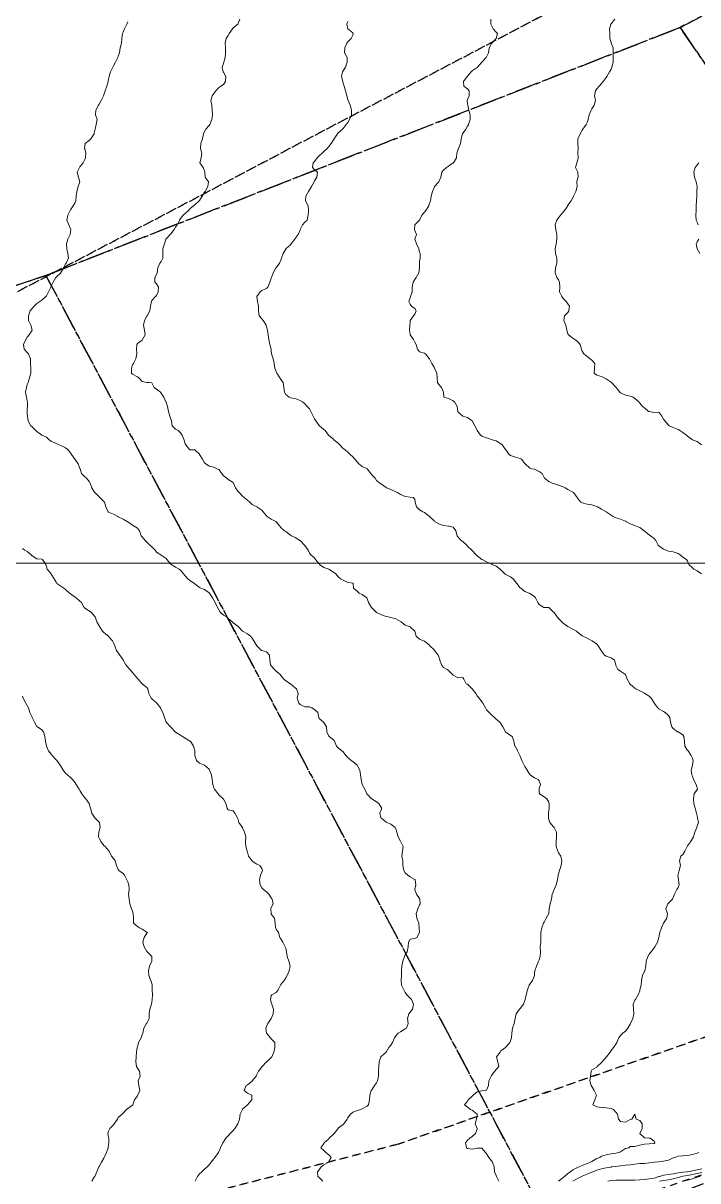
# Model space of a CAD drawing. Header units: centimetres. Extents: x 0 to 642158, y -847 to 649707.
# Drawn here: x 617589.8 to 617660.3, y 621122.8 to 621243.8 of the extents above; entities that cross this region are included whole.
import ezdxf

# ---------------------------------------------------------------- set-up
doc = ezdxf.new("R2010")
doc.units = ezdxf.units.CM
doc.header["$MEASUREMENT"] = 0
doc.linetypes.add('CENTERX2', pattern=[4, 2.5, -0.5, 0.5, -0.5])
doc.linetypes.add('JIS_02_0.7', pattern=[1.35, 0.75, -0.6])
for name, color, linetype, lineweight in [('MEV_grille', 254, 'Continuous', 9), ('WAL_parcellaire agricole', 7, 'JIS_02_0.7', 25), ('WAL_topographie 0.5', 253, 'Continuous', 20)]:
    doc.layers.add(name, color=color, linetype=linetype, lineweight=lineweight)
doc.layers.add('SPW_parcellaire cadastral', color=7, linetype='CENTERX2', lineweight=25, true_color=0xff0542)

# ---------------------------------------------------------------- blocks, each defined once
blk = doc.blocks.new('*U114')
at = {"layer": 'MEV_grille', "transparency": 33554687}
blk.add_lwpolyline([(-1338.46, 0), (1338.46, 0)], dxfattribs=at)
blk = doc.blocks.new('*U115')
at = {"layer": 'MEV_grille', "color": 0, "linetype": 'ByBlock', "lineweight": -2, "transparency": 16777216}
blk.add_blockref('*U114', (0, -1200), dxfattribs=at)

msp = doc.modelspace()

# ---------------------------------------------------------------- linework, layer by layer
at = {"layer": 'SPW_parcellaire cadastral'}
for points in [[(617538.24, 621199.46), (617523.54, 621233.55), (617709.08, 621310.51), (617738.73, 621285.37), (617704.99, 621267.71), (617658.47, 621243.39), (617592.2, 621217.46), (617538.24, 621199.46)], [(617723.48, 621148.53), (617658.47, 621243.39), (617704.99, 621267.71), (617761.92, 621204.66), (617756.26, 621183.48), (617749.4, 621173.21), (617744.17, 621170.62), (617735.92, 621165.76), (617733.16, 621165.2), (617728.72, 621162.88), (617723.48, 621148.53)], [(617723.48, 621148.53), (617716.84, 621144.17), (617645.68, 621116.6), (617592.2, 621217.46), (617658.47, 621243.39), (617723.48, 621148.53)], [(617538.24, 621199.46), (617592.2, 621217.46), (617645.68, 621116.6), (617635.58, 621112.98), (617621.52, 621109.89), (617595.42, 621102.28), (617581.84, 621099.22), (617538.24, 621199.46)]]:
    msp.add_lwpolyline(points, dxfattribs=at)
at = {"layer": 'WAL_parcellaire agricole'}
for points in [[(617452.7, 621276.19), (617459.95, 621280.19), (617462.44, 621283.07), (617467.69, 621283.94), (617481.82, 621292.61), (617621.69, 621350.58), (617672.81, 621373.97), (617679.51, 621377.97), (617686.81, 621384.97), (617708.81, 621366.47), (617770.15, 621309.64), (617747.48, 621299.31), (617700.15, 621274.14), (617499.67, 621168.61), (617489.61, 621165.19), (617452.7, 621276.19)], [(617401.19, 621144.22), (617484.5, 621163.45), (617489.61, 621165.19), (617499.67, 621168.61), (617700.15, 621274.14), (617747.48, 621299.31), (617770.15, 621309.64), (617798.65, 621284.58), (617778.5, 621257.15), (617754.17, 621217.65), (617748.34, 621190.42), (617726.93, 621177.46), (617718.28, 621173.25), (617721.4, 621168.04)], [(617721.4, 621168.04), (617718.83, 621146.97), (617704.83, 621139.97), (617679.84, 621129.97), (617644.84, 621117.96), (617581.84, 621100.96), (617563.42, 621096.08), (617532.31, 621092.11), (617481.8, 621094.91), (617463.34, 621096.14), (617450.14, 621094.49), (617443.44, 621090.54), (617438.24, 621090.44), (617434.14, 621089.54), (617429.64, 621085.54), (617425.04, 621083.84), (617422.24, 621084.84), (617413.14, 621102.74)], [(617413.23, 621107.04), (617421.57, 621104.22), (617424.59, 621105.44), (617441.34, 621107.94), (617461.34, 621107.44), (617494.84, 621106.28), (617524.34, 621105.78), (617553.01, 621108.29), (617587.59, 621115.96), (617629, 621126.63), (617667.67, 621140.13), (617721.4, 621168.04)], [(617721.4, 621168.04), (617667.67, 621140.13), (617629, 621126.63), (617587.59, 621115.96), (617553.01, 621108.29), (617524.34, 621105.78), (617494.84, 621106.28), (617461.34, 621107.44), (617441.34, 621107.94), (617424.59, 621105.44), (617421.57, 621104.22), (617413.23, 621107.04)]]:
    msp.add_lwpolyline(points, dxfattribs=at)
at = {"layer": 'WAL_topographie 0.5'}
for points in [[(617612.45, 621244.25), (617612.25, 621243.75), (617612.25, 621243.75), (617611.75, 621243.34), (617611.69, 621243.25), (617611.35, 621242.75), (617611.25, 621242.56), (617611.02, 621242.25), (617610.94, 621241.75), (617610.96, 621241.25), (617610.96, 621240.75), (617610.93, 621240.25), (617610.79, 621239.75), (617610.75, 621239.62), (617610.62, 621239.25), (617610.72, 621238.75), (617610.75, 621238.72), (617610.98, 621238.25), (617610.96, 621237.75), (617610.75, 621237.43), (617610.47, 621237.25), (617610.25, 621237.11), (617609.94, 621236.75), (617609.75, 621236.48), (617609.56, 621236.25), (617609.44, 621235.75), (617609.54, 621235.25), (617609.57, 621234.75), (617609.61, 621234.25), (617609.54, 621233.75), (617609.31, 621233.25), (617609.25, 621233.14), (617608.9, 621232.75), (617608.75, 621232.5), (617608.65, 621232.25), (617608.55, 621231.75), (617608.4, 621231.25), (617608.35, 621230.75), (617608.48, 621230.25), (617608.43, 621229.75), (617608.28, 621229.25), (617608.63, 621228.75), (617608.75, 621228.39), (617608.79, 621228.25), (617608.84, 621227.75), (617609.2, 621227.25), (617609.1, 621226.75), (617608.83, 621226.25), (617608.75, 621226.15), (617608.51, 621225.75), (617608.25, 621225.31), (617608.21, 621225.25), (617607.75, 621224.85), (617607.62, 621224.75), (617607.25, 621224.44), (617607.1, 621224.25), (617606.75, 621223.93), (617606.52, 621223.75), (617606.25, 621223.42), (617606.14, 621223.25), (617605.91, 621222.75), (617605.75, 621222.5), (617605.59, 621222.25), (617605.25, 621221.81), (617605.17, 621221.75), (617604.75, 621221.28), (617604.73, 621221.25), (617604.59, 621220.75), (617604.4, 621220.25), (617604.4, 621219.75), (617604.4, 621219.25), (617604.25, 621218.92), (617604.11, 621218.75), (617603.9, 621218.25), (617603.83, 621217.75), (617603.75, 621217.56), (617603.56, 621217.25), (617603.59, 621216.75), (617603.75, 621216.6), (617603.97, 621216.25), (617603.93, 621215.75), (617603.75, 621215.37), (617603.64, 621215.25), (617603.25, 621214.83), (617603.21, 621214.75), (617603.13, 621214.25), (617603.07, 621213.75), (617602.79, 621213.25), (617602.75, 621213.19), (617602.5, 621212.75), (617602.38, 621212.25), (617602.48, 621211.75), (617602.57, 621211.25), (617602.3, 621210.75), (617602.25, 621210.69), (617601.75, 621210.33), (617601.68, 621210.25), (617601.65, 621209.75), (617601.69, 621209.25), (617601.6, 621208.75), (617601.33, 621208.25), (617601.25, 621208.11), (617601.12, 621207.75), (617601.14, 621207.25), (617601.25, 621207.15), (617601.75, 621206.87), (617601.89, 621206.75), (617602.25, 621206.38), (617602.75, 621206.27), (617603, 621206.25), (617603.25, 621206.22), (617603.51, 621205.75), (617603.75, 621205.58), (617604.16, 621205.25), (617604.25, 621205.15), (617604.5, 621204.75), (617604.74, 621204.25), (617604.75, 621204.21), (617604.9, 621203.75), (617605.02, 621203.25), (617605.16, 621202.75), (617605.25, 621202.42), (617605.3, 621202.25), (617605.4, 621201.75), (617605.75, 621201.39), (617606, 621201.25), (617606.25, 621201.02), (617606.43, 621200.75), (617606.63, 621200.25), (617606.75, 621199.84), (617606.82, 621199.75), (617607.21, 621199.25), (617607.25, 621199.23), (617607.75, 621199.21), (617608.25, 621198.76), (617608.26, 621198.75), (617608.54, 621198.25), (617608.75, 621197.88), (617608.92, 621197.75), (617609.25, 621197.53), (617609.75, 621197.41), (617610.07, 621197.25), (617610.25, 621197.16), (617610.56, 621196.75), (617610.75, 621196.51), (617611.09, 621196.25), (617611.25, 621196.12), (617611.75, 621195.82), (617611.79, 621195.75), (617612, 621195.25), (617612.25, 621194.92), (617612.38, 621194.75), (617612.75, 621194.37), (617612.91, 621194.25), (617613.25, 621193.98), (617613.52, 621193.75), (617613.75, 621193.52), (617614.25, 621193.25), (617614.25, 621193.25), (617614.75, 621192.91), (617614.91, 621192.75), (617615.25, 621192.31), (617615.3, 621192.25), (617615.75, 621191.97), (617616.21, 621191.75), (617616.25, 621191.71), (617616.64, 621191.25), (617616.75, 621191.1), (617617.13, 621190.75), (617617.25, 621190.67), (617617.75, 621190.32), (617617.87, 621190.25), (617618.25, 621190.06), (617618.73, 621189.75), (617618.75, 621189.73), (617619.23, 621189.25), (617619.25, 621189.22), (617619.59, 621188.75), (617619.75, 621188.43), (617619.88, 621188.25), (617620.25, 621187.95), (617620.38, 621187.75), (617620.75, 621187.3), (617620.8, 621187.25), (617621.25, 621186.93), (617621.75, 621186.76), (617621.77, 621186.75), (617622.25, 621186.44), (617622.49, 621186.25), (617622.75, 621185.94), (617622.99, 621185.75), (617623.25, 621185.59), (617623.75, 621185.37), (617624.25, 621185.29), (617624.29, 621185.25), (617624.33, 621184.75), (617624.75, 621184.42), (617624.93, 621184.25), (617625.25, 621184.09), (617625.72, 621183.75), (617625.75, 621183.68), (617625.91, 621183.25), (617626.22, 621182.75), (617626.25, 621182.72), (617626.72, 621182.25), (617626.75, 621182.22), (617627.25, 621181.96), (617627.75, 621181.8), (617627.97, 621181.75), (617628.25, 621181.68), (617628.75, 621181.55), (617629.25, 621181.29), (617629.33, 621181.25), (617629.75, 621180.91), (617630.15, 621180.75), (617630.25, 621180.71), (617630.75, 621180.25), (617630.75, 621180.25), (617630.89, 621179.75), (617631.25, 621179.44), (617631.66, 621179.25), (617631.75, 621179.21), (617632.25, 621178.82), (617632.3, 621178.75), (617632.75, 621178.32), (617632.79, 621178.25), (617633.19, 621177.75), (617633.25, 621177.57), (617633.37, 621177.25), (617633.54, 621176.75), (617633.75, 621176.47), (617634.12, 621176.25), (617634.25, 621176.17), (617634.67, 621175.75), (617634.75, 621175.67), (617635.25, 621175.39), (617635.75, 621175.43), (617635.86, 621175.25), (617636.12, 621174.75), (617636.25, 621174.72), (617636.75, 621174.25), (617636.75, 621174.25), (617637.12, 621173.75), (617637.25, 621173.52), (617637.47, 621173.25), (617637.75, 621172.88), (617637.86, 621172.75), (617638.12, 621172.25), (617638.25, 621172.05), (617638.52, 621171.75), (617638.75, 621171.52), (617639.07, 621171.25), (617639.25, 621171.08), (617639.62, 621170.75), (617639.75, 621170.62), (617639.96, 621170.25), (617640.22, 621169.75), (617640.25, 621169.71), (617640.75, 621169.37), (617640.93, 621169.25), (617641.08, 621168.75), (617641.19, 621168.25), (617641.25, 621168.19), (617641.49, 621167.75), (617641.72, 621167.25), (617641.75, 621167.19), (617641.93, 621166.75), (617642.16, 621166.25), (617642.25, 621166.12), (617642.47, 621165.75), (617642.75, 621165.29), (617642.8, 621165.25), (617643.25, 621164.94), (617643.62, 621164.75), (617643.75, 621164.6), (617643.87, 621164.25), (617643.75, 621163.8), (617643.74, 621163.75), (617643.75, 621163.5), (617643.78, 621163.25), (617644.25, 621162.93), (617644.55, 621162.75), (617644.75, 621162.38), (617644.8, 621162.25), (617644.79, 621161.75), (617644.75, 621161.5), (617644.72, 621161.25), (617644.72, 621160.75), (617644.75, 621160.58), (617644.84, 621160.25), (617645.25, 621159.8), (617645.3, 621159.75), (617645.56, 621159.25), (617645.54, 621158.75), (617645.5, 621158.25), (617645.51, 621157.75), (617645.68, 621157.25), (617645.75, 621157.09), (617646, 621156.75), (617646.1, 621156.25), (617646.03, 621155.75), (617645.85, 621155.25), (617645.75, 621154.86), (617645.72, 621154.75), (617645.64, 621154.25), (617645.5, 621153.75), (617645.32, 621153.25), (617645.25, 621153.08), (617645.1, 621152.75), (617645.04, 621152.25), (617644.89, 621151.75), (617644.79, 621151.25), (617644.75, 621150.75), (617644.75, 621150.75), (617644.48, 621150.25), (617644.25, 621149.85), (617644.19, 621149.75), (617644.03, 621149.25), (617643.91, 621148.75), (617643.93, 621148.25), (617643.9, 621147.75), (617643.85, 621147.25), (617643.88, 621146.75), (617643.84, 621146.25), (617643.75, 621145.9), (617643.66, 621145.75), (617643.46, 621145.25), (617643.27, 621144.75), (617643.25, 621144.5), (617643.24, 621144.25), (617643.05, 621143.75), (617642.75, 621143.37), (617642.7, 621143.25), (617642.52, 621142.75), (617642.37, 621142.25), (617642.29, 621141.75), (617642.25, 621141.64), (617642.09, 621141.25), (617641.75, 621140.8), (617641.69, 621140.75), (617641.32, 621140.25), (617641.25, 621139.95), (617641.22, 621139.75), (617641.12, 621139.25), (617640.96, 621138.75), (617640.9, 621138.25), (617640.84, 621137.75), (617640.75, 621137.42), (617640.69, 621137.25), (617640.25, 621136.77), (617640.21, 621136.75), (617639.75, 621136.37), (617639.66, 621136.25), (617639.27, 621135.75), (617639.42, 621135.25), (617639.54, 621134.75), (617639.25, 621134.45), (617639.12, 621134.25), (617638.75, 621133.82), (617638.71, 621133.75), (617638.49, 621133.25), (617638.44, 621132.75), (617638.25, 621132.29), (617638.17, 621132.25), (617637.75, 621132.2), (617637.25, 621132.09), (617636.85, 621131.75), (617636.75, 621131.65), (617636.32, 621131.25), (617636.25, 621131.12), (617635.93, 621130.75), (617636.25, 621130.48), (617636.58, 621130.25), (617636.75, 621130.19), (617637.25, 621129.78), (617637.27, 621129.75), (617637.25, 621129.64), (617637.19, 621129.25), (617637.06, 621128.75), (617637.25, 621128.28), (617637.26, 621128.25), (617637.25, 621128.21), (617637.09, 621127.75), (617636.75, 621127.43), (617636.5, 621127.25), (617636.25, 621127.03), (617636.03, 621126.75), (617636.16, 621126.25), (617636.25, 621126.18), (617636.75, 621126.09), (617637.25, 621126.22), (617637.75, 621126.2), (617638.13, 621125.75), (617638.25, 621125.62), (617638.47, 621125.25), (617638.75, 621124.89), (617638.86, 621124.75), (617639.03, 621124.25), (617639.07, 621123.75), (617639.25, 621123.36), (617639.29, 621123.25), (617639.53, 621122.75)], [(617638.68, 621244.25), (617638.69, 621243.75), (617638.75, 621243.61), (617638.95, 621243.25), (617639.25, 621242.91), (617639.37, 621242.75), (617639.26, 621242.25), (617639.25, 621242.24), (617638.79, 621241.75), (617638.75, 621241.7), (617638.5, 621241.25), (617638.43, 621240.75), (617638.25, 621240.31), (617638.21, 621240.25), (617637.75, 621239.75), (617637.75, 621239.75), (617637.31, 621239.25), (617637.25, 621239.2), (617636.75, 621238.86), (617636.63, 621238.75), (617636.25, 621238.29), (617636.21, 621238.25), (617635.82, 621237.75), (617635.88, 621237.25), (617636.25, 621236.98), (617636.43, 621236.75), (617636.43, 621236.25), (617636.25, 621235.84), (617636.22, 621235.75), (617636.25, 621235.42), (617636.27, 621235.25), (617636.39, 621234.75), (617636.54, 621234.25), (617636.53, 621233.75), (617636.34, 621233.25), (617636.25, 621233.06), (617636.07, 621232.75), (617635.75, 621232.3), (617635.72, 621232.25), (617635.59, 621231.75), (617635.51, 621231.25), (617635.31, 621230.75), (617635.25, 621230.56), (617635.13, 621230.25), (617635.11, 621229.75), (617634.78, 621229.25), (617634.75, 621229.23), (617634.25, 621228.9), (617634.04, 621228.75), (617633.75, 621228.45), (617633.58, 621228.25), (617633.46, 621227.75), (617633.25, 621227.25), (617633.25, 621227.25), (617632.79, 621226.75), (617632.75, 621226.67), (617632.61, 621226.25), (617632.46, 621225.75), (617632.38, 621225.25), (617632.25, 621224.92), (617632.2, 621224.75), (617631.88, 621224.25), (617631.75, 621224.07), (617631.48, 621223.75), (617631.25, 621223.25), (617631.25, 621223.25), (617630.75, 621222.75), (617630.75, 621222.75), (617630.72, 621222.25), (617630.75, 621222.15), (617630.92, 621221.75), (617630.75, 621221.25), (617630.92, 621220.75), (617631.15, 621220.25), (617631.25, 621219.89), (617631.29, 621219.75), (617631.3, 621219.25), (617631.25, 621218.95), (617631.23, 621218.75), (617631.24, 621218.25), (617631.18, 621217.75), (617630.87, 621217.25), (617630.75, 621217.04), (617630.57, 621216.75), (617630.46, 621216.25), (617630.46, 621215.75), (617630.29, 621215.25), (617630.25, 621215.11), (617630.11, 621214.75), (617630.25, 621214.44), (617630.41, 621214.25), (617630.75, 621214.02), (617630.89, 621213.75), (617630.75, 621213.41), (617630.6, 621213.25), (617630.26, 621212.75), (617630.25, 621212.62), (617630.22, 621212.25), (617630.2, 621211.75), (617630.25, 621211.33), (617630.27, 621211.25), (617630.61, 621210.75), (617630.75, 621210.5), (617630.88, 621210.25), (617631.04, 621209.75), (617631.25, 621209.48), (617631.75, 621209.32), (617631.86, 621209.25), (617632.25, 621208.79), (617632.27, 621208.75), (617632.53, 621208.25), (617632.75, 621207.87), (617632.81, 621207.75), (617633.04, 621207.25), (617633.09, 621206.75), (617633.1, 621206.25), (617633.25, 621206.07), (617633.53, 621205.75), (617633.75, 621205.25), (617633.75, 621205.25), (617633.79, 621204.75), (617634.25, 621204.58), (617634.75, 621204.35), (617634.88, 621204.25), (617635.16, 621203.75), (617635.23, 621203.25), (617635.25, 621203.21), (617635.75, 621202.75), (617635.75, 621202.75), (617636.25, 621202.59), (617636.75, 621202.25), (617636.75, 621202.25), (617637.03, 621201.75), (617637.25, 621201.29), (617637.27, 621201.25), (617637.62, 621200.75), (617637.75, 621200.67), (617638.25, 621200.48), (617638.75, 621200.32), (617638.96, 621200.25), (617639.25, 621200.15), (617639.75, 621199.87), (617639.87, 621199.75), (617640.22, 621199.25), (617640.25, 621199.22), (617640.61, 621198.75), (617640.75, 621198.64), (617641.25, 621198.45), (617641.75, 621198.32), (617641.88, 621198.25), (617642.25, 621197.78), (617642.27, 621197.75), (617642.75, 621197.32), (617642.95, 621197.25), (617643.25, 621197.19), (617643.75, 621196.97), (617644.05, 621196.75), (617644.25, 621196.32), (617644.3, 621196.25), (617644.75, 621195.93), (617645.11, 621195.75), (617645.25, 621195.69), (617645.75, 621195.54), (617646.25, 621195.35), (617646.45, 621195.25), (617646.75, 621195.08), (617647.25, 621194.81), (617647.34, 621194.75), (617647.72, 621194.25), (617647.75, 621194.17), (617648.08, 621193.75), (617648.25, 621193.67), (617648.75, 621193.56), (617649.25, 621193.48), (617649.75, 621193.3), (617649.85, 621193.25), (617650.25, 621193.02), (617650.75, 621192.75), (617650.75, 621192.75), (617651.25, 621192.39), (617651.47, 621192.25), (617651.75, 621192.11), (617652.25, 621191.96), (617652.75, 621191.77), (617652.78, 621191.75), (617653.25, 621191.49), (617653.75, 621191.3), (617653.87, 621191.25), (617654.25, 621191.09), (617654.72, 621190.75), (617654.75, 621190.72), (617655.25, 621190.33), (617655.39, 621190.25), (617655.75, 621189.96), (617655.92, 621189.75), (617656.19, 621189.25), (617656.25, 621189.19), (617656.75, 621188.85), (617657, 621188.75), (617657.25, 621188.64), (617657.75, 621188.57), (617658.25, 621188.39), (617658.46, 621188.25), (617658.75, 621187.99), (617659.13, 621187.75), (617659.25, 621187.58), (617659.38, 621187.25), (617659.75, 621186.89), (617659.92, 621186.75), (617660.25, 621186.57), (617660.71, 621186.25)], [(617651.65, 621244.25), (617651.25, 621243.77), (617651.23, 621243.75), (617651.1, 621243.25), (617651.12, 621242.75), (617651.12, 621242.25), (617651.25, 621241.8), (617651.27, 621241.75), (617651.47, 621241.25), (617651.47, 621240.75), (617651.47, 621240.25), (617651.47, 621239.75), (617651.35, 621239.25), (617651.25, 621239.04), (617651.08, 621238.75), (617650.8, 621238.25), (617650.75, 621238.16), (617650.42, 621237.75), (617650.25, 621237.54), (617650.02, 621237.25), (617649.75, 621236.96), (617649.61, 621236.75), (617649.51, 621236.25), (617649.61, 621235.75), (617649.49, 621235.25), (617649.25, 621234.88), (617649.18, 621234.75), (617648.97, 621234.25), (617648.86, 621233.75), (617648.75, 621233.44), (617648.65, 621233.25), (617648.3, 621232.75), (617648.25, 621232.66), (617648.03, 621232.25), (617647.78, 621231.75), (617647.77, 621231.25), (617647.8, 621230.75), (617647.77, 621230.25), (617647.8, 621229.75), (617647.75, 621229.45), (617647.69, 621229.25), (617647.54, 621228.75), (617647.75, 621228.32), (617647.79, 621228.25), (617647.8, 621227.75), (617647.75, 621227.55), (617647.67, 621227.25), (617647.7, 621226.75), (617647.57, 621226.25), (617647.34, 621225.75), (617647.25, 621225.56), (617647.08, 621225.25), (617646.75, 621224.8), (617646.72, 621224.75), (617646.38, 621224.25), (617646.25, 621224.07), (617645.96, 621223.75), (617645.75, 621223.48), (617645.58, 621223.25), (617645.42, 621222.75), (617645.49, 621222.25), (617645.58, 621221.75), (617645.6, 621221.25), (617645.51, 621220.75), (617645.4, 621220.25), (617645.43, 621219.75), (617645.58, 621219.25), (617645.59, 621218.75), (617645.45, 621218.25), (617645.41, 621217.75), (617645.58, 621217.25), (617645.75, 621216.99), (617645.86, 621216.75), (617645.9, 621216.25), (617645.86, 621215.75), (617646.1, 621215.25), (617646.25, 621215.06), (617646.57, 621214.75), (617646.75, 621214.5), (617646.92, 621214.25), (617646.83, 621213.75), (617646.75, 621213.6), (617646.4, 621213.25), (617646.33, 621212.75), (617646.54, 621212.25), (617646.64, 621211.75), (617646.75, 621211.34), (617646.81, 621211.25), (617647.25, 621210.89), (617647.48, 621210.75), (617647.75, 621210.56), (617648.03, 621210.25), (617648.15, 621209.75), (617648.25, 621209.55), (617648.41, 621209.25), (617648.75, 621208.98), (617649.07, 621208.75), (617649.25, 621208.6), (617649.57, 621208.25), (617649.52, 621207.75), (617649.48, 621207.25), (617649.75, 621207.03), (617650.25, 621206.88), (617650.53, 621206.75), (617650.75, 621206.64), (617651.25, 621206.3), (617651.31, 621206.25), (617651.75, 621205.77), (617651.77, 621205.75), (617652.17, 621205.25), (617652.25, 621205.17), (617652.75, 621204.94), (617653.25, 621204.85), (617653.56, 621204.75), (617653.75, 621204.6), (617654.15, 621204.25), (617654.25, 621204.12), (617654.55, 621203.75), (617654.75, 621203.63), (617655.18, 621203.25), (617655.25, 621203.22), (617655.75, 621203.14), (617656.25, 621203.16), (617656.56, 621202.75), (617656.75, 621202.44), (617656.88, 621202.25), (617657.25, 621201.82), (617657.33, 621201.75), (617657.75, 621201.55), (617658.25, 621201.34), (617658.43, 621201.25), (617658.75, 621201.05), (617659.15, 621200.75), (617659.25, 621200.64), (617659.75, 621200.27), (617659.85, 621200.25), (617660.25, 621200.08), (617660.69, 621199.75)], [(617600.75, 621243.99), (617600.66, 621243.75), (617600.4, 621243.25), (617600.25, 621242.9), (617600.18, 621242.75), (617600.13, 621242.25), (617600.08, 621241.75), (617599.96, 621241.25), (617599.9, 621240.75), (617599.75, 621240.38), (617599.71, 621240.25), (617599.45, 621239.75), (617599.25, 621239.37), (617599.18, 621239.25), (617598.96, 621238.75), (617598.81, 621238.25), (617598.75, 621237.98), (617598.69, 621237.75), (617598.56, 621237.25), (617598.39, 621236.75), (617598.25, 621236.33), (617598.22, 621236.25), (617597.95, 621235.75), (617597.75, 621235.38), (617597.69, 621235.25), (617597.41, 621234.75), (617597.36, 621234.25), (617597.54, 621233.75), (617597.44, 621233.25), (617597.33, 621232.75), (617597.25, 621232.33), (617597.23, 621232.25), (617596.88, 621231.75), (617596.75, 621231.6), (617596.28, 621231.25), (617596.25, 621231), (617596.23, 621230.75), (617596.25, 621230.69), (617596.35, 621230.25), (617596.32, 621229.75), (617596.25, 621229.58), (617596.09, 621229.25), (617595.75, 621228.83), (617595.69, 621228.75), (617595.46, 621228.25), (617595.61, 621227.75), (617595.75, 621227.25), (617595.75, 621227.25), (617595.75, 621227.25), (617595.56, 621226.75), (617595.41, 621226.25), (617595.34, 621225.75), (617595.31, 621225.25), (617595.25, 621225.07), (617595.05, 621224.75), (617594.75, 621224.32), (617594.72, 621224.25), (617594.5, 621223.75), (617594.37, 621223.25), (617594.59, 621222.75), (617594.75, 621222.35), (617594.8, 621222.25), (617594.75, 621222), (617594.72, 621221.75), (617594.48, 621221.25), (617594.33, 621220.75), (617594.38, 621220.25), (617594.48, 621219.75), (617594.54, 621219.25), (617594.3, 621218.75), (617594.25, 621218.68), (617594.07, 621218.25), (617593.75, 621217.76), (617593.74, 621217.75), (617593.25, 621217.29), (617593.22, 621217.25), (617592.94, 621216.75), (617592.75, 621216.35), (617592.69, 621216.25), (617592.46, 621215.75), (617592.25, 621215.32), (617592.2, 621215.25), (617591.75, 621214.86), (617591.57, 621214.75), (617591.25, 621214.54), (617590.95, 621214.25), (617590.75, 621214.02), (617590.54, 621213.75), (617590.37, 621213.25), (617590.39, 621212.75), (617590.6, 621212.25), (617590.74, 621211.75), (617590.46, 621211.25), (617590.25, 621210.99), (617590.09, 621210.75), (617589.84, 621210.25), (617589.91, 621209.75), (617590.25, 621209.4), (617590.37, 621209.25), (617590.58, 621208.75), (617590.58, 621208.25), (617590.61, 621207.75), (617590.61, 621207.25), (617590.49, 621206.75), (617590.33, 621206.25), (617590.25, 621206.07), (617590.16, 621205.75), (617590.07, 621205.25), (617590.16, 621204.75), (617590.25, 621204.31), (617590.26, 621204.25), (617590.26, 621203.75), (617590.25, 621203.5), (617590.23, 621203.25), (617590.25, 621203), (617590.26, 621202.75), (617590.35, 621202.25), (617590.62, 621201.75), (617590.75, 621201.62), (617591.14, 621201.25), (617591.25, 621201.13), (617591.75, 621200.75), (617591.75, 621200.75), (617592.25, 621200.54), (617592.56, 621200.25), (617592.75, 621200.13), (617593.25, 621199.88), (617593.58, 621199.75), (617593.75, 621199.69), (617594.25, 621199.42), (617594.48, 621199.25), (617594.75, 621198.9), (617594.86, 621198.75), (617595.21, 621198.25), (617595.25, 621198.2), (617595.58, 621197.75), (617595.75, 621197.28), (617595.76, 621197.25), (617595.92, 621196.75), (617596.25, 621196.4), (617596.44, 621196.25), (617596.75, 621195.88), (617596.82, 621195.75), (617596.99, 621195.25), (617597.25, 621194.85), (617597.32, 621194.75), (617597.75, 621194.31), (617597.82, 621194.25), (617598.25, 621193.83), (617598.33, 621193.75), (617598.46, 621193.25), (617598.69, 621192.75), (617598.75, 621192.71), (617599.25, 621192.51), (617599.71, 621192.25), (617599.75, 621192.22), (617600.25, 621191.98), (617600.68, 621191.75), (617600.75, 621191.71), (617601.25, 621191.35), (617601.42, 621191.25), (617601.75, 621191.03), (617601.97, 621190.75), (617602.15, 621190.25), (617602.25, 621190.12), (617602.56, 621189.75), (617602.75, 621189.56), (617603.06, 621189.25), (617603.25, 621189.09), (617603.6, 621188.75), (617603.75, 621188.53), (617604.19, 621188.25), (617604.25, 621188.2), (617604.75, 621187.88), (617604.83, 621187.75), (617605.25, 621187.28), (617605.29, 621187.25), (617605.75, 621186.96), (617606.11, 621186.75), (617606.25, 621186.65), (617606.56, 621186.25), (617606.75, 621186.05), (617607.04, 621185.75), (617607.25, 621185.57), (617607.73, 621185.25), (617607.75, 621185.23), (617608.25, 621184.82), (617608.38, 621184.75), (617608.75, 621184.62), (617609.25, 621184.29), (617609.3, 621184.25), (617609.6, 621183.75), (617609.75, 621183.5), (617609.89, 621183.25), (617610.14, 621182.75), (617610.25, 621182.51), (617610.42, 621182.25), (617610.75, 621181.94), (617611.06, 621181.75), (617611.25, 621181.6), (617611.64, 621181.25), (617611.75, 621181.14), (617612.25, 621180.79), (617612.28, 621180.75), (617612.75, 621180.25), (617612.75, 621180.25), (617613.25, 621180), (617613.57, 621179.75), (617613.75, 621179.52), (617613.92, 621179.25), (617614.25, 621178.75), (617614.25, 621178.75), (617614.73, 621178.25), (617614.75, 621178.24), (617615.25, 621178.11), (617615.55, 621177.75), (617615.61, 621177.25), (617615.67, 621176.75), (617615.75, 621176.65), (617616.09, 621176.25), (617616.25, 621176.1), (617616.66, 621175.75), (617616.75, 621175.63), (617617.05, 621175.25), (617617.25, 621175.06), (617617.75, 621174.76), (617617.77, 621174.75), (617618.25, 621174.35), (617618.39, 621174.25), (617618.56, 621173.75), (617618.45, 621173.25), (617618.62, 621172.75), (617618.75, 621172.6), (617619.25, 621172.37), (617619.75, 621172.37), (617619.99, 621172.25), (617620.25, 621172.07), (617620.6, 621171.75), (617620.71, 621171.25), (617620.75, 621171.15), (617621.21, 621170.75), (617621.25, 621170.72), (617621.51, 621170.25), (617621.54, 621169.75), (617621.75, 621169.28), (617621.79, 621169.25), (617622.25, 621168.89), (617622.36, 621168.75), (617622.55, 621168.25), (617622.75, 621168.06), (617623.13, 621167.75), (617623.25, 621167.64), (617623.53, 621167.25), (617623.75, 621167.04), (617624.08, 621166.75), (617624.25, 621166.64), (617624.72, 621166.25), (617624.75, 621166.2), (617625.01, 621165.75), (617625.07, 621165.25), (617625.15, 621164.75), (617625.25, 621164.25), (617625.25, 621164.25), (617625.52, 621163.75), (617625.74, 621163.25), (617625.75, 621163.22), (617626.22, 621162.75), (617626.25, 621162.74), (617626.75, 621162.43), (617626.99, 621162.25), (617627.25, 621161.79), (617627.27, 621161.75), (617627.25, 621161.67), (617627.08, 621161.25), (617627.19, 621160.75), (617627.25, 621160.71), (617627.75, 621160.29), (617627.83, 621160.25), (617628.25, 621160.09), (617628.68, 621159.75), (617628.75, 621159.61), (617628.87, 621159.25), (617629.01, 621158.75), (617629.25, 621158.3), (617629.28, 621158.25), (617629.54, 621157.75), (617629.45, 621157.25), (617629.39, 621156.75), (617629.49, 621156.25), (617629.48, 621155.75), (617629.59, 621155.25), (617629.75, 621155), (617630, 621154.75), (617630.25, 621154.59), (617630.75, 621154.29), (617630.79, 621154.25), (617630.86, 621153.75), (617630.75, 621153.25), (617630.93, 621152.75), (617631.25, 621152.33), (617631.28, 621152.25), (617631.29, 621151.75), (617631.25, 621151.65), (617631.06, 621151.25), (617630.87, 621150.75), (617630.94, 621150.25), (617631.17, 621149.75), (617631.19, 621149.25), (617631.22, 621148.75), (617630.95, 621148.25), (617630.75, 621148.13), (617630.25, 621148.07), (617630.08, 621147.75), (617630.04, 621147.25), (617629.94, 621146.75), (617629.75, 621146.41), (617629.68, 621146.25), (617629.5, 621145.75), (617629.4, 621145.25), (617629.37, 621144.75), (617629.34, 621144.25), (617629.31, 621143.75), (617629.36, 621143.25), (617629.6, 621142.75), (617629.75, 621142.5), (617629.92, 621142.25), (617630.25, 621141.88), (617630.41, 621141.75), (617630.61, 621141.25), (617630.49, 621140.75), (617630.25, 621140.42), (617630.12, 621140.25), (617629.98, 621139.75), (617630.06, 621139.25), (617629.87, 621138.75), (617629.75, 621138.67), (617629.25, 621138.36), (617628.99, 621138.25), (617628.75, 621137.95), (617628.61, 621137.75), (617628.42, 621137.25), (617628.25, 621136.99), (617628.04, 621136.75), (617627.75, 621136.25), (617627.75, 621136.25), (617627.25, 621135.84), (617627.21, 621135.75), (617627.02, 621135.25), (617626.97, 621134.75), (617626.94, 621134.25), (617626.95, 621133.75), (617626.85, 621133.25), (617626.75, 621133.03), (617626.54, 621132.75), (617626.25, 621132.32), (617626.2, 621132.25), (617626.03, 621131.75), (617626.02, 621131.25), (617625.9, 621130.75), (617625.75, 621130.59), (617625.25, 621130.31), (617625.07, 621130.25), (617624.75, 621130.16), (617624.25, 621129.99), (617624.01, 621129.75), (617623.75, 621129.37), (617623.66, 621129.25), (617623.34, 621128.75), (617623.25, 621128.68), (617622.75, 621128.3), (617622.72, 621128.25), (617622.32, 621127.75), (617622.25, 621127.69), (617621.81, 621127.25), (617621.75, 621127.18), (617621.28, 621126.75), (617621.25, 621126.69), (617620.92, 621126.25), (617621.25, 621125.96), (617621.43, 621125.75), (617621.75, 621125.5), (617622.02, 621125.25), (617621.75, 621124.8), (617621.72, 621124.75), (617621.25, 621124.48), (617620.97, 621124.25), (617620.75, 621123.95), (617620.56, 621123.75), (617620.61, 621123.25), (617620.75, 621123.14), (617621.12, 621122.75)], [(617623.75, 621244.02), (617623.63, 621243.75), (617623.75, 621243.25), (617623.75, 621243.25), (617624.25, 621242.84), (617624.31, 621242.75), (617624.25, 621242.6), (617624.09, 621242.25), (617623.75, 621241.89), (617623.64, 621241.75), (617623.43, 621241.25), (617623.39, 621240.75), (617623.68, 621240.25), (617623.68, 621239.75), (617623.49, 621239.25), (617623.25, 621238.86), (617623.18, 621238.75), (617623.09, 621238.25), (617623.21, 621237.75), (617623.25, 621237.56), (617623.35, 621237.25), (617623.51, 621236.75), (617623.65, 621236.25), (617623.75, 621235.85), (617623.78, 621235.75), (617623.98, 621235.25), (617624.13, 621234.75), (617624.13, 621234.25), (617623.93, 621233.75), (617623.75, 621233.45), (617623.57, 621233.25), (617623.25, 621232.81), (617623.18, 621232.75), (617622.75, 621232.37), (617622.65, 621232.25), (617622.32, 621231.75), (617622.25, 621231.63), (617622.02, 621231.25), (617621.75, 621230.93), (617621.57, 621230.75), (617621.25, 621230.43), (617621.07, 621230.25), (617620.75, 621229.97), (617620.54, 621229.75), (617620.25, 621229.38), (617620.13, 621229.25), (617620.05, 621228.75), (617620.25, 621228.49), (617620.58, 621228.25), (617620.52, 621227.75), (617620.25, 621227.35), (617620.21, 621227.25), (617619.95, 621226.75), (617619.75, 621226.4), (617619.64, 621226.25), (617619.37, 621225.75), (617619.32, 621225.25), (617619.61, 621224.75), (617619.63, 621224.25), (617619.6, 621223.75), (617619.5, 621223.25), (617619.25, 621223.04), (617619, 621222.75), (617618.77, 621222.25), (617618.75, 621222.21), (617618.57, 621221.75), (617618.25, 621221.33), (617618.21, 621221.25), (617617.83, 621220.75), (617617.75, 621220.67), (617617.28, 621220.25), (617617.25, 621220.21), (617616.99, 621219.75), (617616.82, 621219.25), (617616.75, 621219.04), (617616.62, 621218.75), (617616.25, 621218.27), (617616.23, 621218.25), (617615.94, 621217.75), (617615.78, 621217.25), (617615.75, 621217.18), (617615.6, 621216.75), (617615.38, 621216.25), (617615.25, 621216.1), (617614.75, 621215.89), (617614.57, 621215.75), (617614.25, 621215.25), (617614.32, 621214.75), (617614.4, 621214.25), (617614.4, 621213.75), (617614.48, 621213.25), (617614.75, 621212.92), (617614.9, 621212.75), (617615.21, 621212.25), (617615.25, 621212.08), (617615.34, 621211.75), (617615.43, 621211.25), (617615.48, 621210.75), (617615.58, 621210.25), (617615.73, 621209.75), (617615.75, 621209.58), (617615.78, 621209.25), (617615.93, 621208.75), (617616.03, 621208.25), (617616.12, 621207.75), (617616.25, 621207.43), (617616.33, 621207.25), (617616.65, 621206.75), (617616.75, 621206.57), (617616.97, 621206.25), (617617.04, 621205.75), (617617.11, 621205.25), (617617.25, 621205), (617617.61, 621204.75), (617617.75, 621204.68), (617618.25, 621204.58), (617618.75, 621204.38), (617619.02, 621204.25), (617619.25, 621204.05), (617619.49, 621203.75), (617619.75, 621203.51), (617619.88, 621203.25), (617620.11, 621202.75), (617620.25, 621202.47), (617620.39, 621202.25), (617620.75, 621201.77), (617620.77, 621201.75), (617621.25, 621201.35), (617621.38, 621201.25), (617621.74, 621200.75), (617621.75, 621200.73), (617622.25, 621200.33), (617622.33, 621200.25), (617622.75, 621199.91), (617622.9, 621199.75), (617623.25, 621199.36), (617623.43, 621199.25), (617623.75, 621198.99), (617623.98, 621198.75), (617624.25, 621198.51), (617624.49, 621198.25), (617624.75, 621197.93), (617624.9, 621197.75), (617625.25, 621197.47), (617625.75, 621197.25), (617625.75, 621197.25), (617626.14, 621196.75), (617626.25, 621196.6), (617626.6, 621196.25), (617626.75, 621196.03), (617627.1, 621195.75), (617627.25, 621195.62), (617627.75, 621195.29), (617627.8, 621195.25), (617628.25, 621195.07), (617628.75, 621194.84), (617628.94, 621194.75), (617629.25, 621194.57), (617629.75, 621194.36), (617630.25, 621194.29), (617630.58, 621194.25), (617630.75, 621194.08), (617630.79, 621193.75), (617630.93, 621193.25), (617631.25, 621192.95), (617631.57, 621192.75), (617631.75, 621192.68), (617632.25, 621192.29), (617632.29, 621192.25), (617632.75, 621191.79), (617632.8, 621191.75), (617633.25, 621191.49), (617633.75, 621191.31), (617634.25, 621191.26), (617634.33, 621191.25), (617634.75, 621191.15), (617635.04, 621190.75), (617635.18, 621190.25), (617635.25, 621190.14), (617635.58, 621189.75), (617635.75, 621189.65), (617636.19, 621189.25), (617636.25, 621189.17), (617636.69, 621188.75), (617636.75, 621188.7), (617637.15, 621188.25), (617637.25, 621188.15), (617637.75, 621187.77), (617637.78, 621187.75), (617638.25, 621187.53), (617638.75, 621187.29), (617638.84, 621187.25), (617639.25, 621187.07), (617639.68, 621186.75), (617639.75, 621186.67), (617640.16, 621186.25), (617640.25, 621186.2), (617640.75, 621185.93), (617641.02, 621185.75), (617641.25, 621185.43), (617641.39, 621185.25), (617641.75, 621184.81), (617641.83, 621184.75), (617642.25, 621184.42), (617642.69, 621184.25), (617642.75, 621184.22), (617643.25, 621183.88), (617643.35, 621183.75), (617643.59, 621183.25), (617643.75, 621183.06), (617644.22, 621182.75), (617644.25, 621182.74), (617644.75, 621182.73), (617645.25, 621182.27), (617645.26, 621182.25), (617645.63, 621181.75), (617645.75, 621181.58), (617646.1, 621181.25), (617646.25, 621181.11), (617646.75, 621180.75), (617646.75, 621180.75), (617647.25, 621180.48), (617647.64, 621180.25), (617647.75, 621180.16), (617648.25, 621179.77), (617648.29, 621179.75), (617648.75, 621179.52), (617649.25, 621179.27), (617649.28, 621179.25), (617649.75, 621178.92), (617649.92, 621178.75), (617650.22, 621178.25), (617650.25, 621178.19), (617650.58, 621177.75), (617650.75, 621177.66), (617651.25, 621177.49), (617651.6, 621177.25), (617651.74, 621176.75), (617651.75, 621176.69), (617651.97, 621176.25), (617652.25, 621176.07), (617652.75, 621175.75), (617652.75, 621175.75), (617652.92, 621175.25), (617653.23, 621174.75), (617653.25, 621174.73), (617653.75, 621174.31), (617653.85, 621174.25), (617654.25, 621174.02), (617654.75, 621173.77), (617654.79, 621173.75), (617655.25, 621173.46), (617655.43, 621173.25), (617655.75, 621172.78), (617655.77, 621172.75), (617656.13, 621172.25), (617656.25, 621172.16), (617656.75, 621171.85), (617656.92, 621171.75), (617657.25, 621171.46), (617657.38, 621171.25), (617657.46, 621170.75), (617657.59, 621170.25), (617657.75, 621170.08), (617658.21, 621169.75), (617658.25, 621169.73), (617658.75, 621169.43), (617658.87, 621169.25), (617658.92, 621168.75), (617658.97, 621168.25), (617659.25, 621167.8), (617659.3, 621167.75), (617659.63, 621167.25), (617659.75, 621167), (617659.82, 621166.75), (617659.75, 621166.25), (617659.75, 621166.25), (617659.61, 621165.75), (617659.68, 621165.25), (617659.75, 621165.1), (617659.86, 621164.75), (617660.14, 621164.25), (617660.25, 621163.88), (617660.29, 621163.75), (617660.25, 621163.7), (617659.94, 621163.25), (617659.86, 621162.75), (617659.91, 621162.25), (617660.05, 621161.75), (617660.19, 621161.25), (617660.25, 621160.96), (617660.3, 621160.75), (617660.38, 621160.25), (617660.25, 621159.9), (617660.21, 621159.75), (617660.01, 621159.25), (617659.86, 621158.75), (617659.75, 621158.58), (617659.55, 621158.25), (617659.25, 621157.83), (617659.2, 621157.75), (617658.95, 621157.25), (617658.75, 621156.93), (617658.56, 621156.75), (617658.42, 621156.25), (617658.5, 621155.75), (617658.37, 621155.25), (617658.25, 621154.84), (617658.22, 621154.75), (617658.25, 621154.58), (617658.31, 621154.25), (617658.38, 621153.75), (617658.25, 621153.46), (617658.11, 621153.25), (617657.89, 621152.75), (617657.75, 621152.42), (617657.68, 621152.25), (617657.25, 621151.81), (617657.19, 621151.75), (617656.97, 621151.25), (617657.14, 621150.75), (617657.08, 621150.25), (617656.75, 621149.75), (617656.75, 621149.75), (617656.51, 621149.25), (617656.34, 621148.75), (617656.25, 621148.25), (617656.25, 621148.25), (617656.1, 621147.75), (617655.83, 621147.25), (617655.75, 621147.14), (617655.43, 621146.75), (617655.25, 621146.48), (617655.1, 621146.25), (617654.92, 621145.75), (617654.87, 621145.25), (617654.77, 621144.75), (617654.75, 621144.7), (617654.55, 621144.25), (617654.45, 621143.75), (617654.39, 621143.25), (617654.27, 621142.75), (617654.25, 621142.67), (617654.08, 621142.25), (617653.8, 621141.75), (617653.75, 621141.68), (617653.56, 621141.25), (617653.59, 621140.75), (617653.63, 621140.25), (617653.53, 621139.75), (617653.28, 621139.25), (617653.25, 621139.18), (617653.02, 621138.75), (617652.75, 621138.43), (617652.48, 621138.25), (617652.25, 621138), (617652.06, 621137.75), (617651.85, 621137.25), (617651.75, 621137.09), (617651.51, 621136.75), (617651.25, 621136.42), (617651.15, 621136.25), (617650.76, 621135.75), (617650.75, 621135.74), (617650.31, 621135.25), (617650.25, 621135.17), (617649.81, 621134.75), (617649.75, 621134.69), (617649.25, 621134.4), (617649.16, 621134.25), (617649.09, 621133.75), (617649.02, 621133.25), (617649.17, 621132.75), (617649.25, 621132.65), (617649.49, 621132.25), (617649.74, 621131.75), (617649.57, 621131.25), (617649.36, 621130.75), (617649.75, 621130.52), (617650.25, 621130.45), (617650.75, 621130.41), (617651.25, 621130.34), (617651.51, 621130.25), (617651.75, 621129.99), (617651.93, 621129.75), (617652.03, 621129.25), (617652.25, 621129.01), (617652.75, 621128.94), (617653.25, 621129.22), (617653.42, 621129.25), (617653.75, 621129.75), (617653.75, 621129.75), (617653.75, 621129.75), (617653.89, 621129.25), (617654.25, 621129.11), (617654.5, 621128.75), (617654.49, 621128.25), (617654.27, 621127.75), (617654.75, 621127.3), (617655.25, 621127.27), (617655.34, 621127.25), (617655.75, 621126.95), (617655.83, 621126.75), (617655.75, 621126.71), (617655.25, 621126.65), (617654.75, 621126.64), (617654.25, 621126.53), (617653.75, 621126.39), (617653.25, 621126.38), (617653.11, 621126.25), (617652.75, 621126.16), (617652.25, 621125.83), (617652.09, 621125.75), (617651.75, 621125.67), (617651.25, 621125.6), (617650.75, 621125.53), (617650.25, 621125.39), (617650.08, 621125.25), (617649.75, 621125.12), (617649.25, 621124.83), (617649.11, 621124.75), (617648.75, 621124.62), (617648.25, 621124.41), (617647.93, 621124.25), (617647.75, 621124.19), (617647.25, 621123.94), (617647.01, 621123.75), (617646.75, 621123.57), (617646.39, 621123.25), (617646.25, 621123.14), (617645.75, 621122.76)], [(617660.44, 621229.25), (617660.25, 621229.02), (617660.06, 621228.75), (617659.91, 621228.25), (617659.99, 621227.75), (617660.15, 621227.25), (617660.25, 621226.75), (617660.25, 621226.75), (617660.25, 621226.75), (617660.2, 621226.25), (617660.23, 621225.75), (617660.19, 621225.25), (617660.15, 621224.75), (617660.15, 621224.25), (617660.1, 621223.75), (617660.13, 621223.25), (617660.25, 621223.03), (617660.37, 621222.75)], [(617660.42, 621221.25), (617660.25, 621220.96), (617660.15, 621220.75), (617660.25, 621220.25), (617660.25, 621220.25), (617660.54, 621219.75)], [(617589.75, 621188.9), (617589.99, 621188.75), (617590.25, 621188.58), (617590.64, 621188.25), (617590.75, 621188.16), (617591.25, 621187.84), (617591.75, 621187.79), (617591.84, 621187.75), (617592.19, 621187.25), (617592.25, 621187), (617592.32, 621186.75), (617592.73, 621186.25), (617592.75, 621186.23), (617593.05, 621185.75), (617593.25, 621185.39), (617593.32, 621185.25), (617593.75, 621184.97), (617594.08, 621184.75), (617594.25, 621184.63), (617594.66, 621184.25), (617594.75, 621184.16), (617595.25, 621183.83), (617595.37, 621183.75), (617595.75, 621183.42), (617595.9, 621183.25), (617596.18, 621182.75), (617596.25, 621182.68), (617596.75, 621182.35), (617596.91, 621182.25), (617597.25, 621181.88), (617597.33, 621181.75), (617597.52, 621181.25), (617597.75, 621180.81), (617597.78, 621180.75), (617598.12, 621180.25), (617598.25, 621180.12), (617598.72, 621179.75), (617598.75, 621179.72), (617599.15, 621179.25), (617599.25, 621179.05), (617599.4, 621178.75), (617599.58, 621178.25), (617599.75, 621178), (617599.93, 621177.75), (617600.25, 621177.27), (617600.26, 621177.25), (617600.55, 621176.75), (617600.75, 621176.5), (617600.97, 621176.25), (617601.25, 621175.93), (617601.41, 621175.75), (617601.75, 621175.33), (617601.82, 621175.25), (617602.25, 621174.75), (617602.25, 621174.75), (617602.75, 621174.37), (617602.83, 621174.25), (617602.95, 621173.75), (617603.18, 621173.25), (617603.25, 621173.2), (617603.75, 621172.79), (617603.8, 621172.75), (617604.16, 621172.25), (617604.25, 621172.08), (617604.4, 621171.75), (617604.58, 621171.25), (617604.75, 621170.75), (617604.75, 621170.75), (617605.23, 621170.25), (617605.25, 621170.23), (617605.71, 621169.75), (617605.75, 621169.71), (617606.25, 621169.39), (617606.45, 621169.25), (617606.75, 621169.08), (617607.25, 621168.78), (617607.29, 621168.75), (617607.6, 621168.25), (617607.75, 621167.8), (617607.76, 621167.75), (617607.77, 621167.25), (617607.93, 621166.75), (617608.25, 621166.48), (617608.75, 621166.25), (617608.75, 621166.25), (617609.25, 621165.82), (617609.3, 621165.75), (617609.51, 621165.25), (617609.58, 621164.75), (617609.65, 621164.25), (617609.75, 621163.89), (617609.8, 621163.75), (617610.18, 621163.25), (617610.25, 621163.17), (617610.73, 621162.75), (617610.75, 621162.7), (617611.01, 621162.25), (617611.13, 621161.75), (617611.25, 621161.59), (617611.75, 621161.49), (617611.92, 621161.25), (617612.22, 621160.75), (617612.25, 621160.67), (617612.35, 621160.25), (617612.72, 621159.75), (617612.75, 621159.72), (617612.94, 621159.25), (617613.07, 621158.75), (617613.04, 621158.25), (617613.09, 621157.75), (617613.22, 621157.25), (617613.25, 621157.17), (617613.38, 621156.75), (617613.73, 621156.25), (617613.75, 621156.23), (617614.25, 621155.89), (617614.56, 621155.75), (617614.75, 621155.46), (617614.81, 621155.25), (617614.75, 621155.07), (617614.61, 621154.75), (617614.51, 621154.25), (617614.6, 621153.75), (617614.75, 621153.43), (617614.93, 621153.25), (617615.25, 621153.02), (617615.5, 621152.75), (617615.75, 621152.4), (617615.85, 621152.25), (617615.93, 621151.75), (617615.75, 621151.39), (617615.71, 621151.25), (617615.73, 621150.75), (617615.75, 621150.69), (617616.08, 621150.25), (617616.14, 621149.75), (617616.18, 621149.25), (617616.25, 621149.12), (617616.5, 621148.75), (617616.65, 621148.25), (617616.75, 621148.09), (617616.94, 621147.75), (617617.21, 621147.25), (617617.25, 621147.11), (617617.33, 621146.75), (617617.39, 621146.25), (617617.57, 621145.75), (617617.72, 621145.25), (617617.61, 621144.75), (617617.39, 621144.25), (617617.25, 621144.03), (617617.09, 621143.75), (617616.75, 621143.31), (617616.71, 621143.25), (617616.47, 621142.75), (617616.25, 621142.47), (617615.82, 621142.25), (617615.75, 621142.12), (617615.68, 621141.75), (617615.75, 621141.45), (617615.81, 621141.25), (617615.97, 621140.75), (617615.95, 621140.25), (617615.75, 621139.78), (617615.73, 621139.75), (617615.38, 621139.25), (617615.25, 621138.93), (617615.19, 621138.75), (617615.25, 621138.25), (617615.25, 621138.25), (617615.65, 621137.75), (617615.75, 621137.64), (617616.13, 621137.25), (617616.11, 621136.75), (617616.01, 621136.25), (617615.81, 621135.75), (617615.75, 621135.69), (617615.29, 621135.25), (617615.25, 621135.22), (617614.78, 621134.75), (617614.75, 621134.72), (617614.4, 621134.25), (617614.25, 621133.92), (617614.16, 621133.75), (617613.76, 621133.25), (617613.75, 621133.23), (617613.25, 621132.82), (617613.13, 621132.75), (617612.92, 621132.25), (617613.25, 621131.96), (617613.7, 621131.75), (617613.7, 621131.25), (617613.25, 621130.75), (617613.25, 621130.75), (617612.75, 621130.29), (617612.73, 621130.25), (617612.51, 621129.75), (617612.42, 621129.25), (617612.26, 621128.75), (617612.25, 621128.74), (617611.93, 621128.25), (617611.75, 621128.05), (617611.45, 621127.75), (617611.25, 621127.5), (617611, 621127.25), (617610.75, 621126.86), (617610.69, 621126.75), (617610.45, 621126.25), (617610.25, 621125.82), (617610.22, 621125.75), (617609.86, 621125.25), (617609.75, 621125.11), (617609.46, 621124.75), (617609.25, 621124.45), (617609.04, 621124.25), (617608.75, 621124), (617608.48, 621123.75), (617608.25, 621123.52), (617608.05, 621123.25), (617607.8, 621122.75)], [(617589.75, 621173.47), (617589.83, 621173.25), (617590.08, 621172.75), (617590.25, 621172.51), (617590.37, 621172.25), (617590.51, 621171.75), (617590.75, 621171.28), (617590.76, 621171.25), (617591.01, 621170.75), (617591.25, 621170.3), (617591.3, 621170.25), (617591.75, 621169.95), (617591.95, 621169.75), (617592.08, 621169.25), (617592.14, 621168.75), (617592.25, 621168.25), (617592.25, 621168.25), (617592.46, 621167.75), (617592.75, 621167.39), (617592.86, 621167.25), (617593.25, 621166.83), (617593.33, 621166.75), (617593.69, 621166.25), (617593.75, 621166.16), (617594, 621165.75), (617594.25, 621165.42), (617594.45, 621165.25), (617594.75, 621164.98), (617594.97, 621164.75), (617595.25, 621164.4), (617595.36, 621164.25), (617595.67, 621163.75), (617595.75, 621163.61), (617595.93, 621163.25), (617596.25, 621162.85), (617596.35, 621162.75), (617596.7, 621162.25), (617596.75, 621162.07), (617596.86, 621161.75), (617596.99, 621161.25), (617597.25, 621160.84), (617597.31, 621160.75), (617597.75, 621160.31), (617597.79, 621160.25), (617597.85, 621159.75), (617597.75, 621159.39), (617597.71, 621159.25), (617597.7, 621158.75), (617597.75, 621158.64), (617597.98, 621158.25), (617598.25, 621157.86), (617598.4, 621157.75), (617598.75, 621157.32), (617598.79, 621157.25), (617599.05, 621156.75), (617599.25, 621156.49), (617599.43, 621156.25), (617599.56, 621155.75), (617599.75, 621155.33), (617599.81, 621155.25), (617600.25, 621154.92), (617600.42, 621154.75), (617600.64, 621154.25), (617600.75, 621154.04), (617600.87, 621153.75), (617600.88, 621153.25), (617600.83, 621152.75), (617600.88, 621152.25), (617600.98, 621151.75), (617601.15, 621151.25), (617601.25, 621151), (617601.31, 621150.75), (617601.36, 621150.25), (617601.36, 621149.75), (617601.75, 621149.38), (617601.98, 621149.25), (617602.25, 621149.11), (617602.75, 621148.81), (617602.81, 621148.75), (617602.75, 621148.69), (617602.47, 621148.25), (617602.33, 621147.75), (617602.45, 621147.25), (617602.75, 621146.78), (617602.77, 621146.75), (617603.25, 621146.25), (617603.25, 621146.25), (617603.25, 621145.75), (617603.25, 621145.75), (617603.01, 621145.25), (617602.9, 621144.75), (617602.96, 621144.25), (617603.17, 621143.75), (617603.25, 621143.42), (617603.3, 621143.25), (617603.31, 621142.75), (617603.33, 621142.25), (617603.3, 621141.75), (617603.25, 621141.46), (617603.21, 621141.25), (617603.05, 621140.75), (617602.99, 621140.25), (617602.97, 621139.75), (617602.75, 621139.29), (617602.72, 621139.25), (617602.44, 621138.75), (617602.32, 621138.25), (617602.25, 621138.06), (617602.14, 621137.75), (617601.88, 621137.25), (617601.75, 621136.8), (617601.74, 621136.75), (617601.67, 621136.25), (617601.63, 621135.75), (617601.59, 621135.25), (617601.66, 621134.75), (617601.75, 621134.57), (617601.96, 621134.25), (617602.03, 621133.75), (617601.83, 621133.25), (617601.92, 621132.75), (617602.02, 621132.25), (617601.8, 621131.75), (617601.75, 621131.67), (617601.45, 621131.25), (617601.27, 621130.75), (617601.25, 621130.7), (617600.75, 621130.34), (617600.62, 621130.25), (617600.25, 621129.88), (617600.15, 621129.75), (617599.75, 621129.42), (617599.66, 621129.25), (617599.32, 621128.75), (617599.25, 621128.64), (617598.86, 621128.25), (617598.75, 621127.97), (617598.68, 621127.75), (617598.75, 621127.35), (617598.78, 621127.25), (617598.77, 621126.75), (617598.75, 621126.62), (617598.7, 621126.25), (617598.51, 621125.75), (617598.29, 621125.25), (617598.25, 621125.16), (617598, 621124.75), (617597.75, 621124.31), (617597.72, 621124.25), (617597.53, 621123.75), (617597.3, 621123.25), (617597.25, 621123.18), (617596.98, 621122.75)], [(617660.43, 621125.75), (617660.25, 621125.7), (617659.75, 621125.56), (617659.25, 621125.45), (617658.75, 621125.42), (617658.25, 621125.36), (617657.92, 621125.25), (617657.75, 621125.19), (617657.25, 621124.97), (617656.75, 621124.84), (617656.25, 621124.79), (617655.8, 621124.75), (617655.75, 621124.75), (617655.25, 621124.67), (617654.75, 621124.61), (617654.25, 621124.59), (617653.75, 621124.54), (617653.25, 621124.48), (617652.75, 621124.42), (617652.25, 621124.36), (617651.75, 621124.3), (617651.3, 621124.25), (617651.25, 621124.24), (617650.75, 621124.17), (617650.25, 621124.05), (617649.75, 621123.91), (617649.36, 621123.75), (617649.25, 621123.71), (617648.75, 621123.48), (617648.25, 621123.28), (617648.18, 621123.25), (617647.75, 621123.04), (617647.26, 621122.75)], [(617650.93, 621122.75), (617651.25, 621122.82), (617651.75, 621122.85), (617652.25, 621122.85), (617652.75, 621122.86), (617653.25, 621122.86), (617653.75, 621122.87), (617654.25, 621122.9), (617654.75, 621122.95), (617655.25, 621123), (617655.75, 621123.09), (617656.25, 621123.24), (617656.32, 621123.25), (617656.75, 621123.37), (617657.25, 621123.45), (617657.75, 621123.52), (617658.25, 621123.62), (617658.75, 621123.71), (617659.22, 621123.75), (617659.25, 621123.75), (617659.75, 621123.84), (617660.25, 621123.96), (617660.75, 621124.06)], [(617656.32, 621122.75), (617656.75, 621122.84), (617657.25, 621122.91), (617657.75, 621122.99), (617658.25, 621123.13), (617658.66, 621123.25), (617658.75, 621123.27), (617659.25, 621123.35), (617659.75, 621123.44), (617660.25, 621123.57), (617660.75, 621123.67)], [(617658.75, 621122.77), (617659.25, 621122.88), (617659.75, 621123.01), (617660.25, 621123.17), (617660.58, 621123.25)]]:
    msp.add_lwpolyline(points, dxfattribs=at)

# ---------------------------------------------------------------- block references
at = {"layer": 'MEV_grille', "transparency": 33554687}
msp.add_blockref('*U115', (616669.48, 622387.38), dxfattribs=at)

doc.saveas('drawing.dxf')
